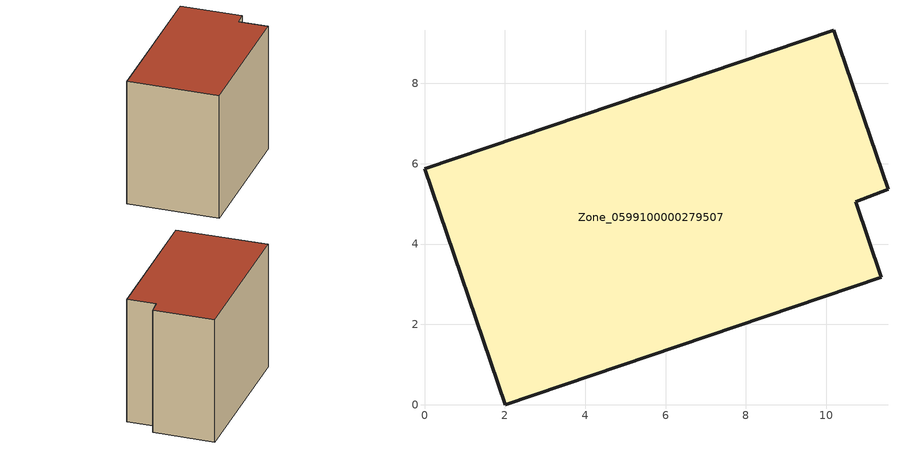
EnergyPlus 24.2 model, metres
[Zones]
Zone_0599100000279507
 floor ground (C_G): 0,5.87 10.19,9.32 11.54,5.36 10.74,5.05 11.37,3.18 2.01,0 z0
 wall outside (C_F): 2.01,0 11.37,3.18 10.74,5.05 11.54,5.36 10.19,9.32 0,5.87 2.01,0 z0:8.82
 roof outside (C_R): 10.19,9.32 0,5.87 2.01,0 11.37,3.18 10.74,5.05 11.54,5.36 z8.82
[BUILDING]
Pand.0599100000279507: North Axis=0; Terrain=City; Loads Convergence Tolerance Value=0.04; Temperature Convergence Tolerance Value=0.4; Solar Distribution=FullExterior; Maximum Number of Warmup Days=25; Minimum Number of Warmup Days=1
[Site:Location]
Rotterdam.The.Hague.AP_ZH_NLD Design_Conditions: Latitude=51.96; Longitude=4.45; Time Zone=1; Elevation=-4.5
[SITE:GROUNDTEMPERATURE:BUILDINGSURFACE]
18, 18, 18, 18, 18, 18, 18, 18, 18, 18, 18, 18
[MATERIAL] Thermal Absorptance=0.9; Solar Absorptance=0.7; Visible Absorptance=0.7
Name | Roughness | Thickness | Conductivity | Density | Specific Heat
G.TI.1946 | MediumSmooth | 0.15 | 1 | 540 | 1210
F.TI.1946 | Rough | 0.3 | 0.857143 | 1920 | 840
R.TI.1946 | MediumRough | 0.2 | 0.1 | 1500 | 1000
[CONSTRUCTION]
C_G: G.TI.1946
C_F: F.TI.1946
C_R: R.TI.1946
[ZONE]
Zone_0599100000279507: Type=1; Multiplier=1; Ceiling Height=Autocalculate; Volume=Autocalculate; Floor Area=autocalculate; Part of Total Floor Area=Yes
[ZONEINFILTRATION:DESIGNFLOWRATE]
Infil_Zone_0599100000279507: Zone or ZoneList or Space or SpaceList=Zone_0599100000279507; Schedule=AlwaysOn; Design Flow Rate Calculation Method=Flow/Area; Flow Rate per Floor Area=0.003; Constant Term Coefficient=1; Temperature Term Coefficient=0; Velocity Term Coefficient=0; Velocity Squared Term Coefficient=0
[HVACTEMPLATE:ZONE:IDEALLOADSAIRSYSTEM]
Zone_0599100000279507: Maximum Heating Supply Air Temperature=50; Minimum Cooling Supply Air Temperature=13; Maximum Heating Supply Air Humidity Ratio=0.0156; Minimum Cooling Supply Air Humidity Ratio=0.0077; Heating Limit=NoLimit; Cooling Limit=NoLimit; Dehumidification Control Type=ConstantSensibleHeatRatio; Cooling Sensible Heat Ratio=0.7; Dehumidification Setpoint=60; Humidification Control Type=None; Humidification Setpoint=30; Outdoor Air Method=None; Outdoor Air Flow Rate per Person=0.00944; Outdoor Air Flow Rate per Zone Floor Area=0; Outdoor Air Flow Rate per Zone=0; Demand Controlled Ventilation Type=None; Outdoor Air Economizer Type=NoEconomizer; Heat Recovery Type=None; Sensible Heat Recovery Effectiveness=0.7; Latent Heat Recovery Effectiveness=0.65
[ZONECONTROL:THERMOSTAT]
ThermostatControl_Zone_0599100000279507: Zone or ZoneList=Zone_0599100000279507; Control Type Schedule=DualSetpointControlType; Control 1=Thermostat_Zone_0599100000279507; Temperature Difference Between Cutout And Setpoint=0
[THERMOSTATSETPOINT:DUALSETPOINT]
Thermostat_Zone_0599100000279507: Heating Setpoint Temperature Schedule=HeatingSetpoint_Zone_0599100000279507; Cooling Setpoint Temperature Schedule=CoolingSetpoint_Zone_0599100000279507
[SCHEDULE:COMPACT]
HeatingSetpoint_Zone_0599100000279507: Through: 12/31, For: AllDays, Until: 24:00, 21
CoolingSetpoint_Zone_0599100000279507: Through: 12/31, For: AllDays, Until: 24:00, 24
DualSetpointControlType: Through: 12/31, For: AllDays, Until: 24:00, 4
AlwaysOn: Through: 12/31, For: AllDays, Until: 24:00, 1
